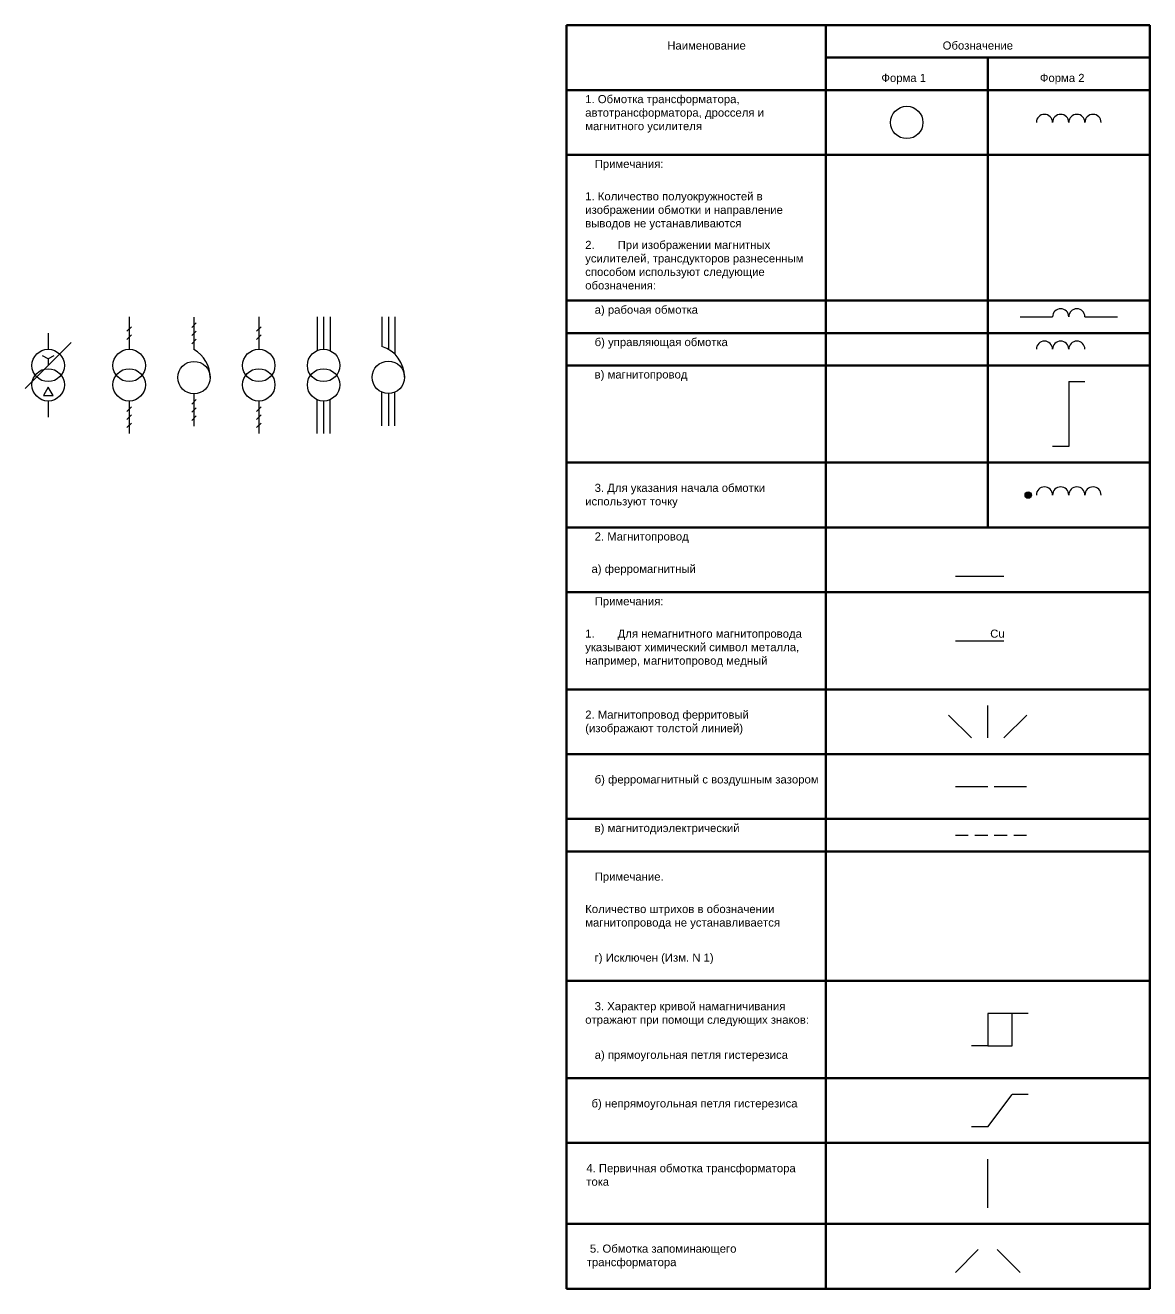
# Model space of a CAD drawing. Header units: millimetres. Extents: x 2750 to 14339, y 845 to 4295.
# Drawn here: x 12493.6 to 12840.6, y 3087 to 3477 of the extents above; entities that cross this region are included whole.
import ezdxf

# ---------------------------------------------------------------- set-up
doc = ezdxf.new("R2010")
doc.units = ezdxf.units.MM
doc.layers.add('Слой1', color=3, linetype='Continuous', lineweight=50)
doc.styles.get("Standard").update_dxf_attribs({"font": 'arial.ttf'})

msp = doc.modelspace()

# ---------------------------------------------------------------- hatches: boundary and pattern name
h = msp.add_hatch(color=256)
h.dxf.hatch_style = 1
edge = h.paths.add_edge_path()
edge.add_arc((12803.13, 3332), 1, 0, 360)

# ---------------------------------------------------------------- linework, layer by layer
for p, q in [((12525.63, 3387), (12525.63, 3377)), ((12545.63, 3386.91), (12545.63, 3376.91)), ((12565.63, 3387), (12565.63, 3377)), ((12583.63, 3387), (12583.63, 3376.58)), ((12585.63, 3387), (12585.63, 3377)), ((12587.63, 3387), (12587.63, 3376.58)), ((12603.63, 3387), (12603.63, 3377.88)), ((12605.63, 3387), (12605.63, 3377)), ((12607.63, 3387), (12607.63, 3375.48)), ((12800.63, 3387), (12810.63, 3387)), ((12820.63, 3387), (12830.63, 3387)), ((12500.63, 3382), (12500.63, 3377)), ((12524.92, 3382.54), (12526.33, 3383.96)), ((12524.92, 3380.04), (12526.33, 3381.46)), ((12544.92, 3383.7), (12546.33, 3385.12)), ((12544.92, 3381.2), (12546.33, 3382.62)), ((12564.92, 3382.54), (12566.33, 3383.96)), ((12564.92, 3380.04), (12566.33, 3381.46)), ((12493.55, 3364.93), (12507.7, 3379.07)), ((12544.92, 3378.7), (12546.33, 3380.12)), ((12500.63, 3374), (12500.63, 3372)), ((12795.63, 3372), (12805.63, 3372)), ((12820.63, 3372), (12830.63, 3372)), ((12815.63, 3367), (12820.63, 3367)), ((12815.63, 3367), (12815.63, 3347)), ((12500.63, 3365.3), (12499.13, 3362.7)), ((12499.13, 3362.7), (12502.13, 3362.7)), ((12502.13, 3362.7), (12500.63, 3365.3)), ((12545.63, 3363.25), (12545.63, 3353.25)), ((12603.63, 3353.34), (12603.63, 3363.76)), ((12605.63, 3363.34), (12605.63, 3353.34)), ((12607.63, 3353.34), (12607.63, 3363.76)), ((12500.63, 3361), (12500.63, 3356)), ((12524.92, 3357.79), (12526.33, 3359.21)), ((12525.63, 3361), (12525.63, 3351)), ((12544.92, 3360.04), (12546.33, 3361.46)), ((12544.92, 3357.54), (12546.33, 3358.96)), ((12564.92, 3357.79), (12566.33, 3359.21)), ((12565.63, 3361), (12565.63, 3351)), ((12583.63, 3351), (12583.63, 3361.42)), ((12585.63, 3361), (12585.63, 3351)), ((12587.63, 3351), (12587.63, 3361.42)), ((12524.92, 3355.29), (12526.33, 3356.71)), ((12524.92, 3352.79), (12526.33, 3354.21)), ((12544.92, 3355.04), (12546.33, 3356.46)), ((12564.92, 3355.29), (12566.33, 3356.71)), ((12564.92, 3352.79), (12566.33, 3354.21)), ((12815.63, 3347), (12810.63, 3347)), ((12780.63, 3307), (12795.63, 3307)), ((12780.63, 3287), (12795.63, 3287)), ((12790.63, 3257), (12790.63, 3267)), ((12785.63, 3257), (12778.55, 3264.07)), ((12795.63, 3257), (12802.7, 3264.07)), ((12780.63, 3242), (12790.63, 3242)), ((12792.63, 3242), (12802.63, 3242)), ((12780.63, 3227), (12784.63, 3227)), ((12786.63, 3227), (12790.63, 3227)), ((12792.63, 3227), (12796.63, 3227)), ((12798.63, 3227), (12802.63, 3227)), ((12803.13, 3172), (12798.13, 3172)), ((12790.63, 3162), (12785.63, 3162)), ((12790.63, 3137), (12798.13, 3147)), ((12803.13, 3147), (12798.13, 3147)), ((12790.63, 3137), (12785.63, 3137)), ((12790.63, 3112), (12790.63, 3127)), ((12780.63, 3092), (12787.7, 3099.07)), ((12800.63, 3092), (12793.55, 3099.07))]:
    msp.add_line(p, q)
msp.add_lwpolyline([(12502.36, 3375), (12500.63, 3374), (12498.89, 3375)])
msp.add_lwpolyline([(12790.63, 3162), (12798.13, 3162), (12798.13, 3172), (12790.63, 3172)], close=True)
for centre, radius in [((12765.63, 3447), 5), ((12500.63, 3372), 5), ((12525.63, 3372), 5), ((12565.63, 3372), 5), ((12585.63, 3372), 5), ((12500.63, 3366), 5), ((12525.63, 3366), 5), ((12545.63, 3368.25), 5), ((12565.63, 3366), 5), ((12585.63, 3366), 5), ((12605.63, 3368.34), 5), ((12803.13, 3332), 1)]:
    msp.add_circle(centre, radius)
for centre, radius, end in [((12808.13, 3447), 2.5, 180), ((12813.13, 3447), 2.5, 180), ((12818.13, 3447), 2.5, 180), ((12823.13, 3447), 2.5, 180), ((12813.13, 3387), 2.5, 180), ((12818.13, 3387), 2.5, 180), ((12600.63, 3368.34), 10, 72.5424), ((12808.13, 3377), 2.5, 180), ((12813.13, 3377), 2.5, 180), ((12818.13, 3377), 2.5, 180), ((12540.63, 3368.25), 10, 60), ((12808.13, 3332), 2.5, 180), ((12813.13, 3332), 2.5, 180), ((12818.13, 3332), 2.5, 180), ((12823.13, 3332), 2.5, 180)]:
    msp.add_arc(centre, radius, 0, end)
at = {"layer": 'Слой1'}
for p, q in [((12660.63, 3477), (12840.63, 3477)), ((12660.63, 3087), (12660.63, 3477)), ((12740.63, 3477), (12740.63, 3087)), ((12840.63, 3477), (12840.63, 3087)), ((12740.63, 3467), (12840.63, 3467)), ((12790.63, 3467), (12790.63, 3322)), ((12660.63, 3457), (12840.63, 3457)), ((12840.63, 3437), (12660.63, 3437)), ((12660.63, 3392), (12840.63, 3392)), ((12660.63, 3382), (12840.63, 3382)), ((12660.63, 3372), (12840.63, 3372)), ((12660.63, 3342), (12840.63, 3342)), ((12660.63, 3322), (12840.63, 3322)), ((12660.63, 3302), (12840.63, 3302)), ((12660.63, 3272), (12840.63, 3272)), ((12660.63, 3252), (12840.63, 3252)), ((12660.63, 3232), (12840.63, 3232)), ((12660.63, 3222), (12840.63, 3222)), ((12660.63, 3182), (12840.63, 3182)), ((12660.63, 3152), (12840.63, 3152)), ((12660.63, 3132), (12840.63, 3132)), ((12660.63, 3107), (12840.63, 3107)), ((12660.63, 3087), (12840.63, 3087))]:
    msp.add_line(p, q, dxfattribs=at)

# ---------------------------------------------------------------- texts
at = {"layer": 'Слой1', "char_height": 2.5, "attachment_point": 1}
for s, width, heights, insert in [('Наименование', 2.5, [0], (12691.71, 3472)), ('Обозначение', 2.5, [0], (12776.71, 3472)), ('Форма 1', 15.7785, [0], (12757.79, 3462)), ('Форма 2', 19.6292, [0], (12806.71, 3462)), ('1. Обмотка трансформатора, автотрансформатора, дросселя и магнитного усилителя', 71.1369, [14.15], (12666.39, 3455.46)), ('   Примечания:', 25.6904, [4.24], (12666.39, 3435.46)), ('1. Количество полуокружностей в изображении обмотки и направление выводов не устанавливаются', 67.7152, [14.31], (12666.39, 3425.46)), ('2.^IПри изображении магнитных усилителей, трансдукторов разнесенным способом используют следующие обозначения:', 70.5025, [16.88], (12666.39, 3410.46)), ('   а) рабочая обмотка', 36.6429, [4.24], (12666.39, 3390.46)), ('   б) управляющая обмотка', 51.6757, [4.24], (12666.39, 3380.46)), ('   в) магнитопровод', 36.6429, [4.24], (12666.39, 3370.46)), ('   3. Для указания начала обмотки используют точку', 72.0313, [8.12], (12666.39, 3335.46)), ('   2. Магнитопровод', 37.569, [4.52], (12666.39, 3320.46)), ('  а) ферромагнитный', 37.569, [4.52], (12666.39, 3310.46)), ('   Примечания:', 37.569, [4.52], (12666.39, 3300.46)), ('1.^IДля немагнитного магнитопровода указывают химический символ металла, например, магнитопровод медный', 70.5025, [16.88], (12666.39, 3290.46)), ('Cu', 37.569, [4.52], (12791.39, 3290.46)), ('2. Магнитопровод ферритовый (изображают толстой линией)', 70.5025, [8.37], (12666.39, 3265.46)), ('   б) ферромагнитный с воздушным зазором', 71.0338, [8.18], (12666.39, 3245.46)), ('   в) магнитодиэлектрический', 59.0647, [4.52], (12666.39, 3230.46)), ('   Примечание.', 37.569, [4.52], (12666.39, 3215.46)), ('Количество штрихов в обозначении магнитопровода не устанавливается', 70.5025, [8.37], (12666.39, 3205.46)), ('   г) Исключен (Изм. N 1)', 41.7548, [4.52], (12666.39, 3190.46)), ('   3. Характер кривой намагничивания отражают при помощи следующих знаков:', 70.5025, [8.37], (12666.39, 3175.46)), ('   а) прямоугольная петля гистерезиса', 67.6494, [4.52], (12666.39, 3160.46)), ('  б) непрямоугольная петля гистерезиса', 69.6223, [4.52], (12666.39, 3145.46)), (' 4. Первичная обмотка трансформатора\\P тока', 75.5411, [8.73], (12665.75, 3125.46)), ('  5. Обмотка запоминающего\\P трансформатора', 79.9802, [8.2], (12665.89, 3100.63))]:
    msp.add_mtext_dynamic_manual_height_columns(s, width=width, gutter_width=12.5, heights=heights, dxfattribs=dict(at, insert=insert))

doc.saveas('drawing.dxf')
